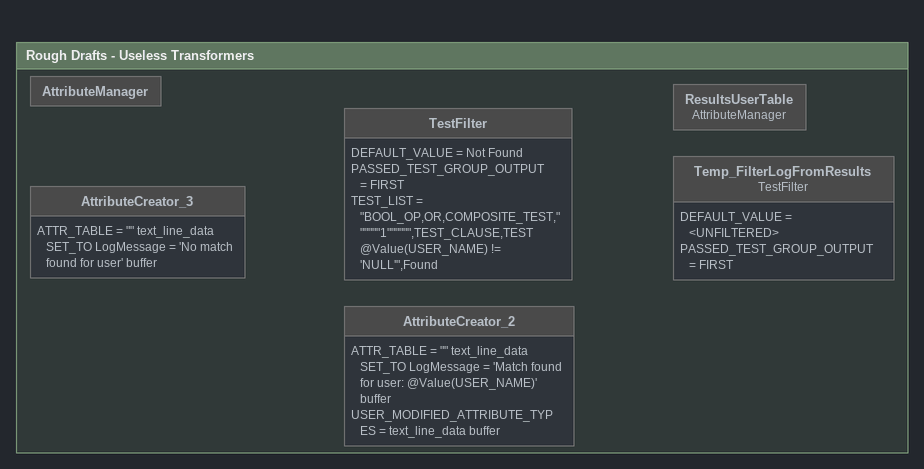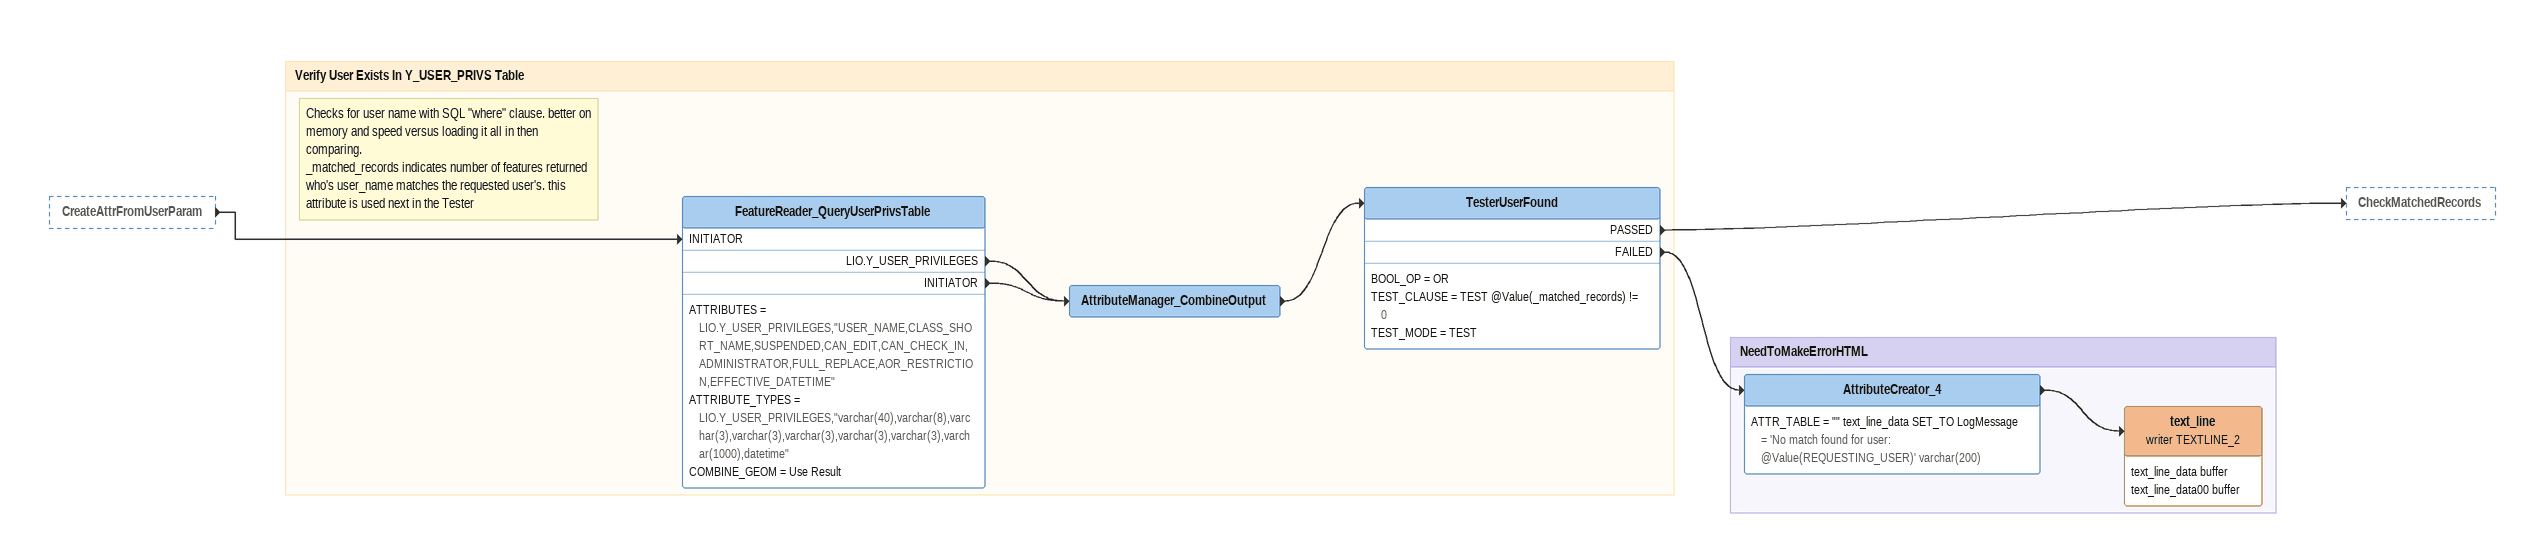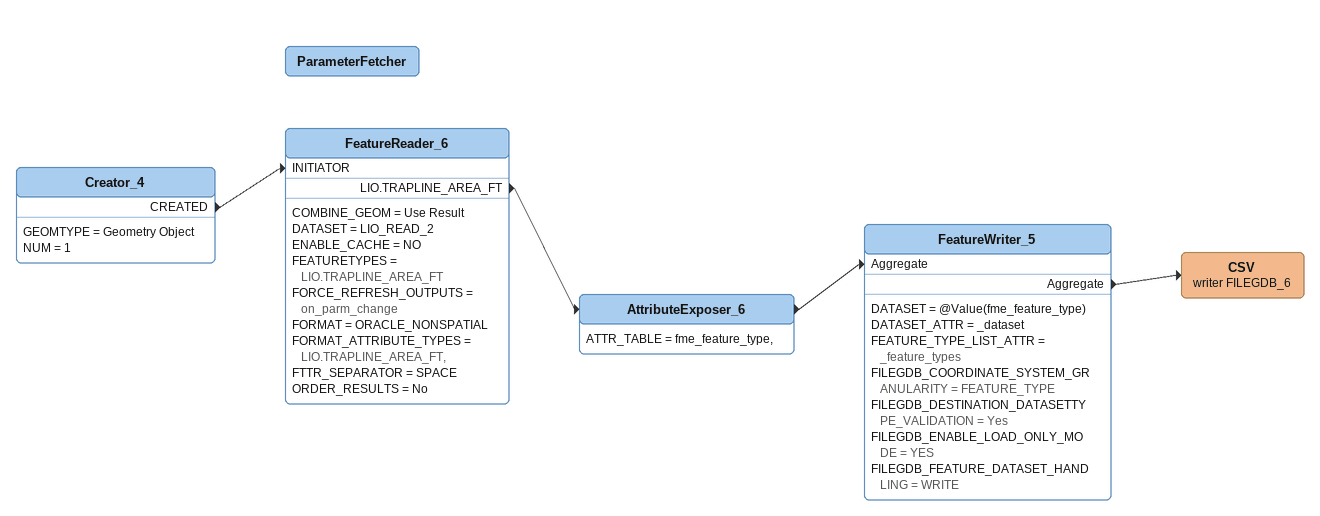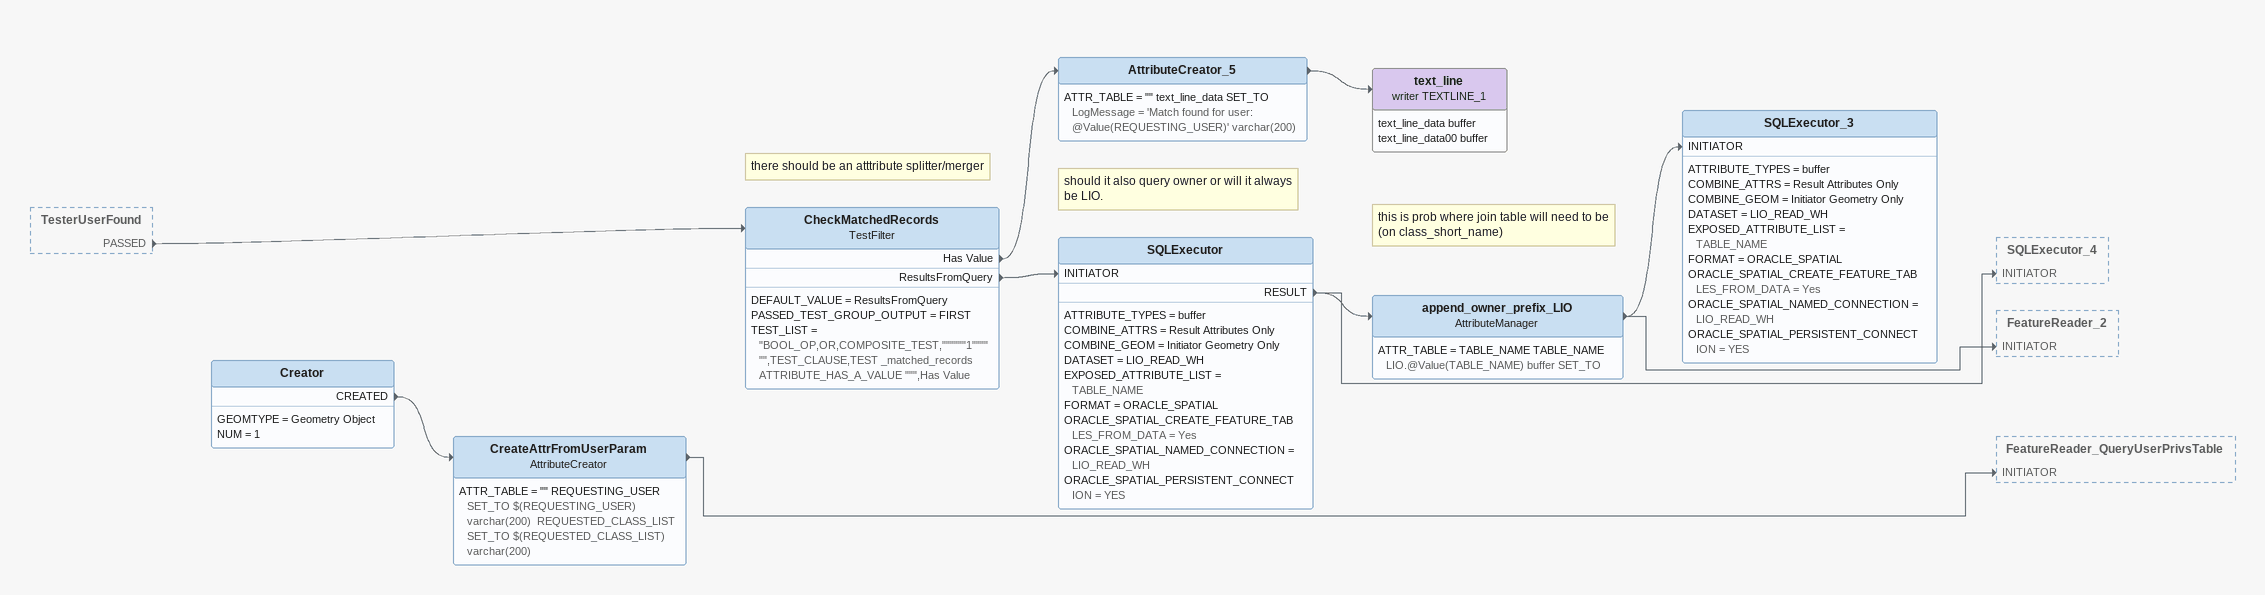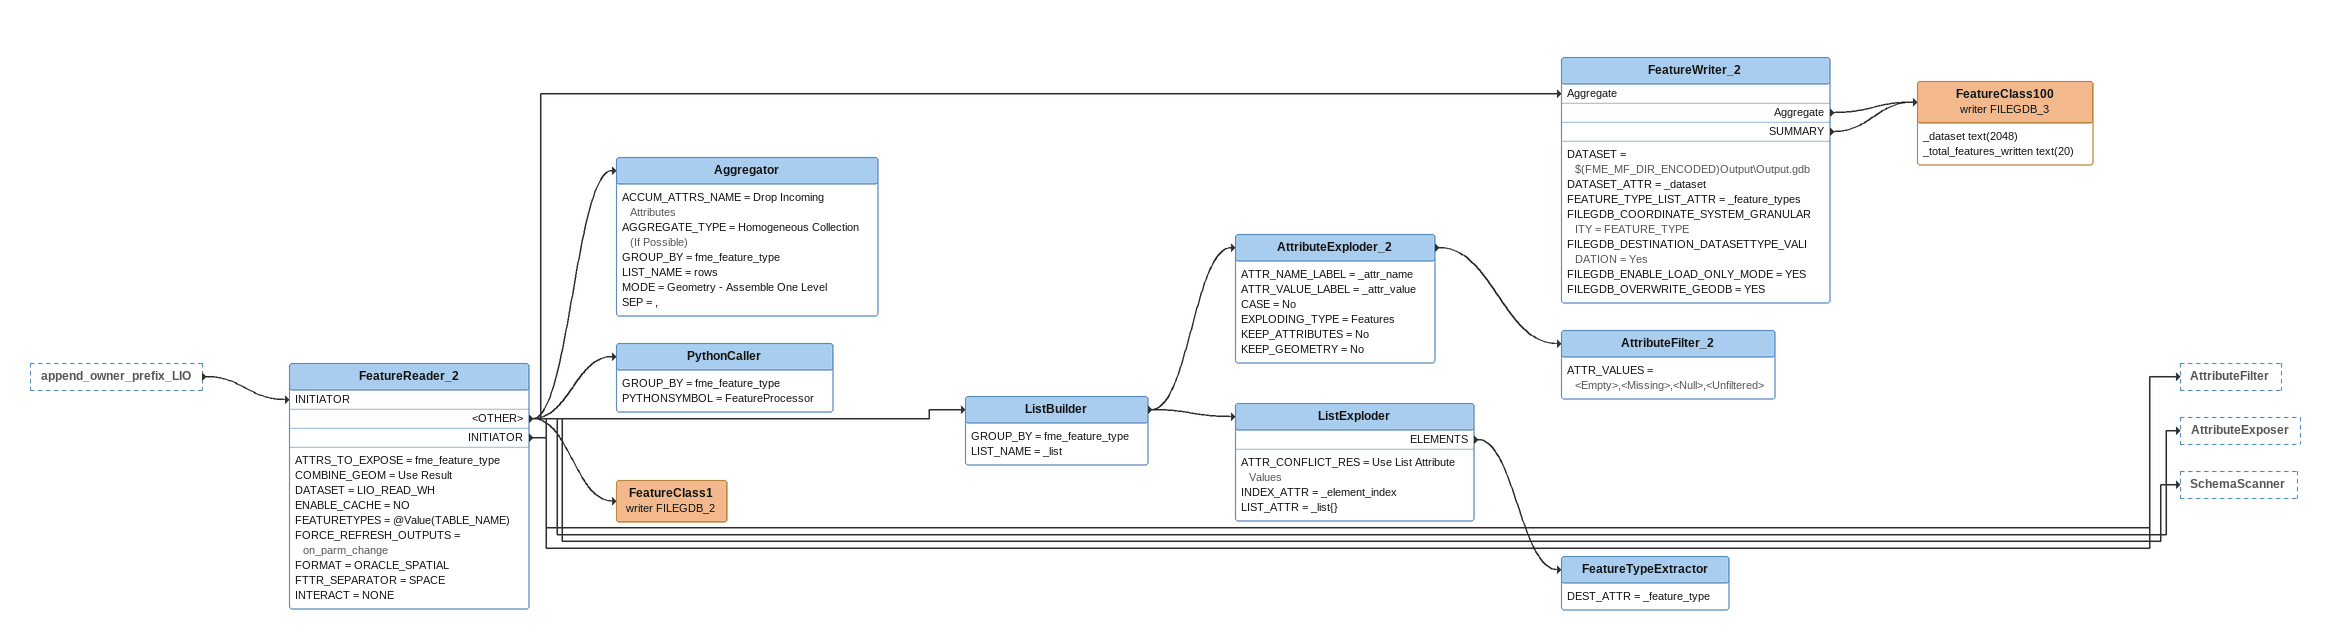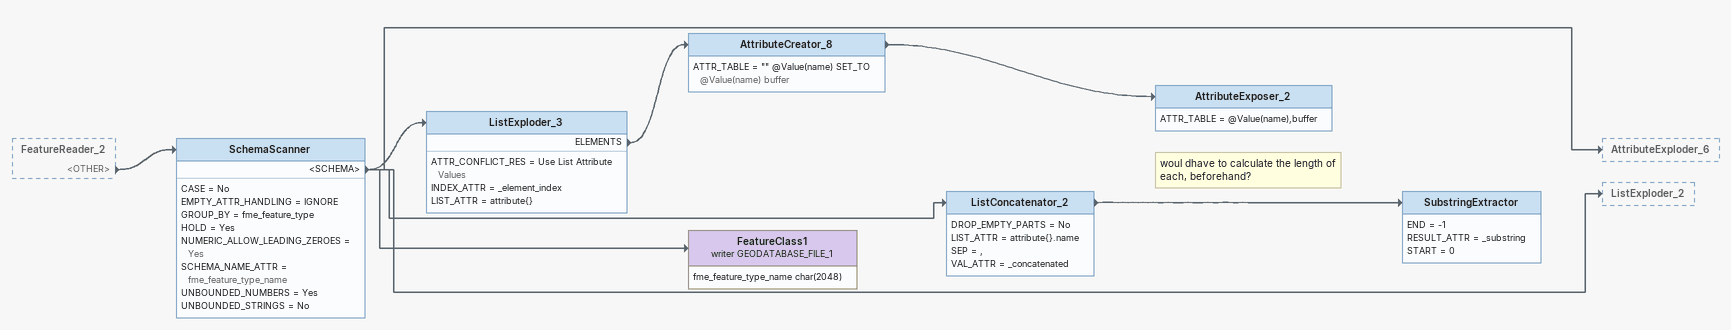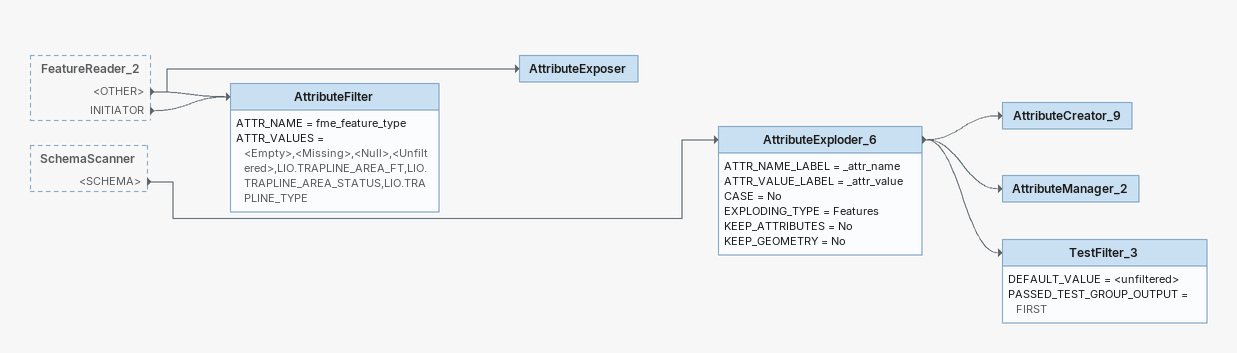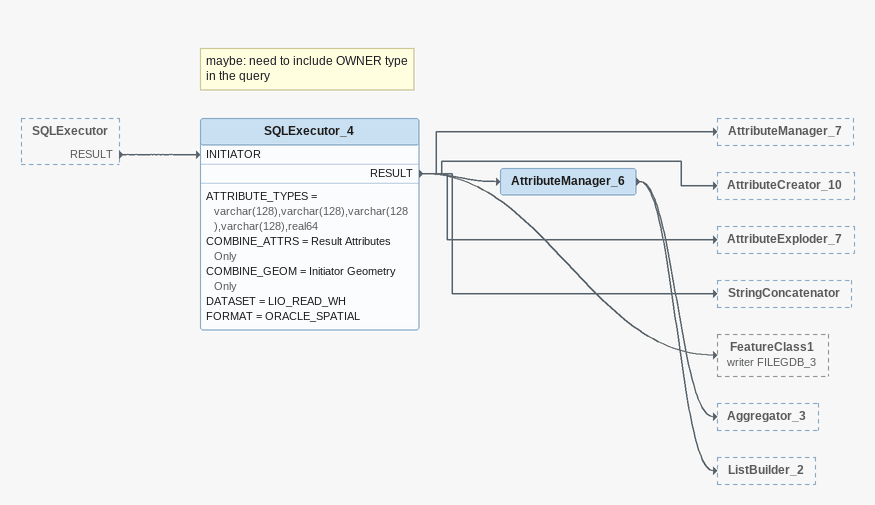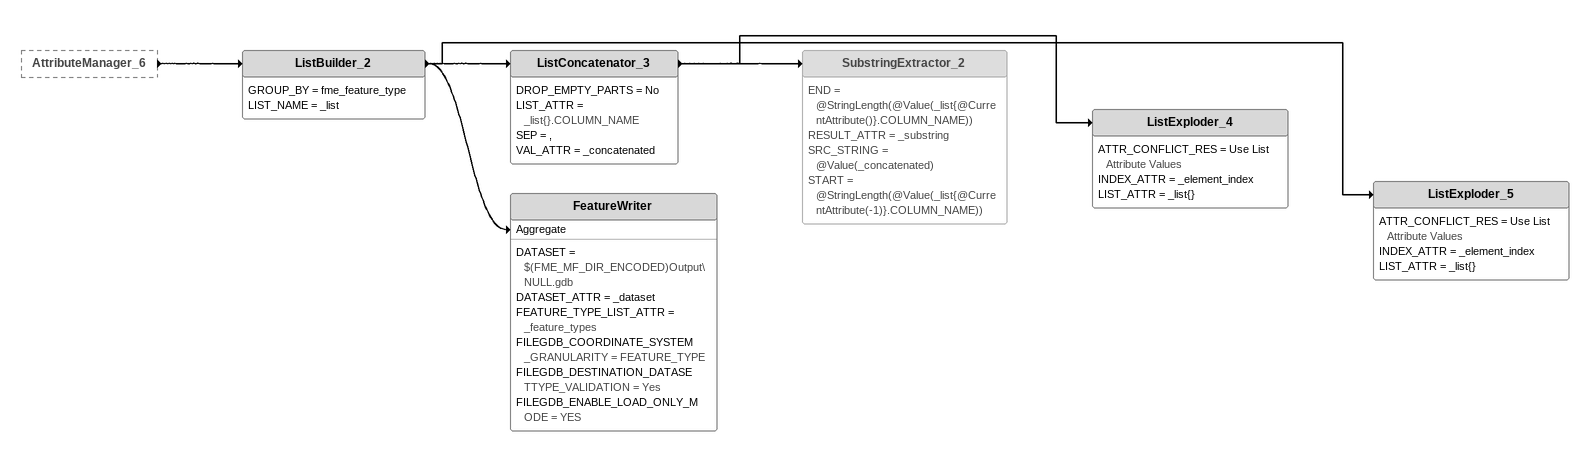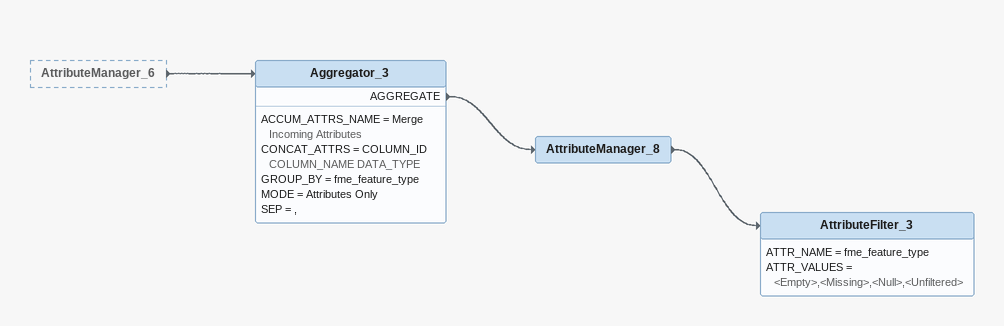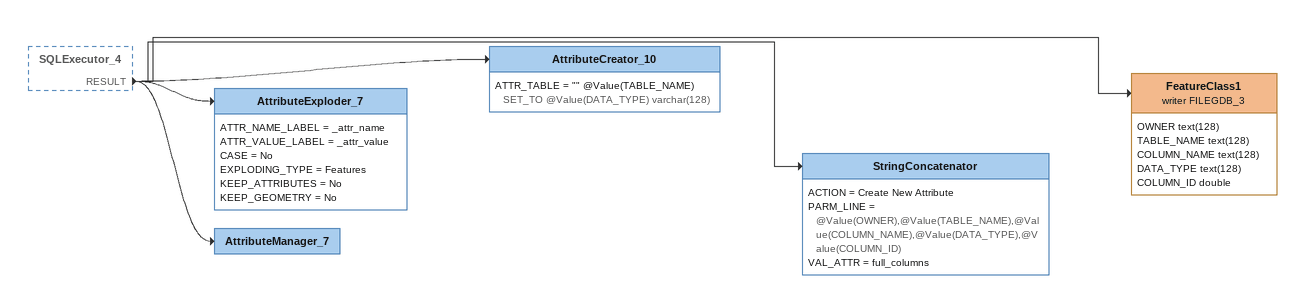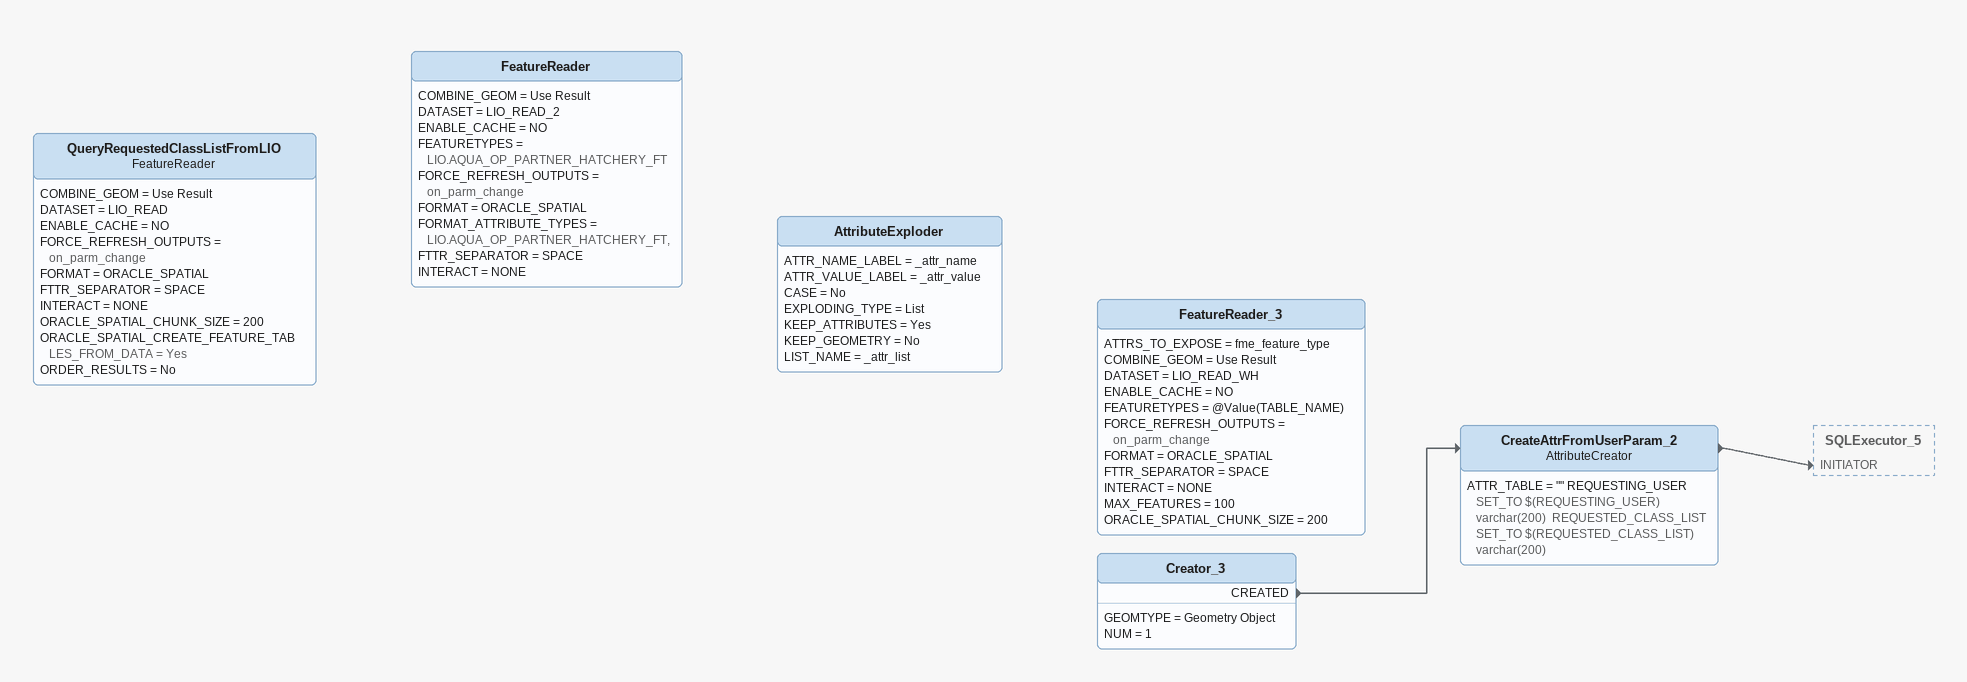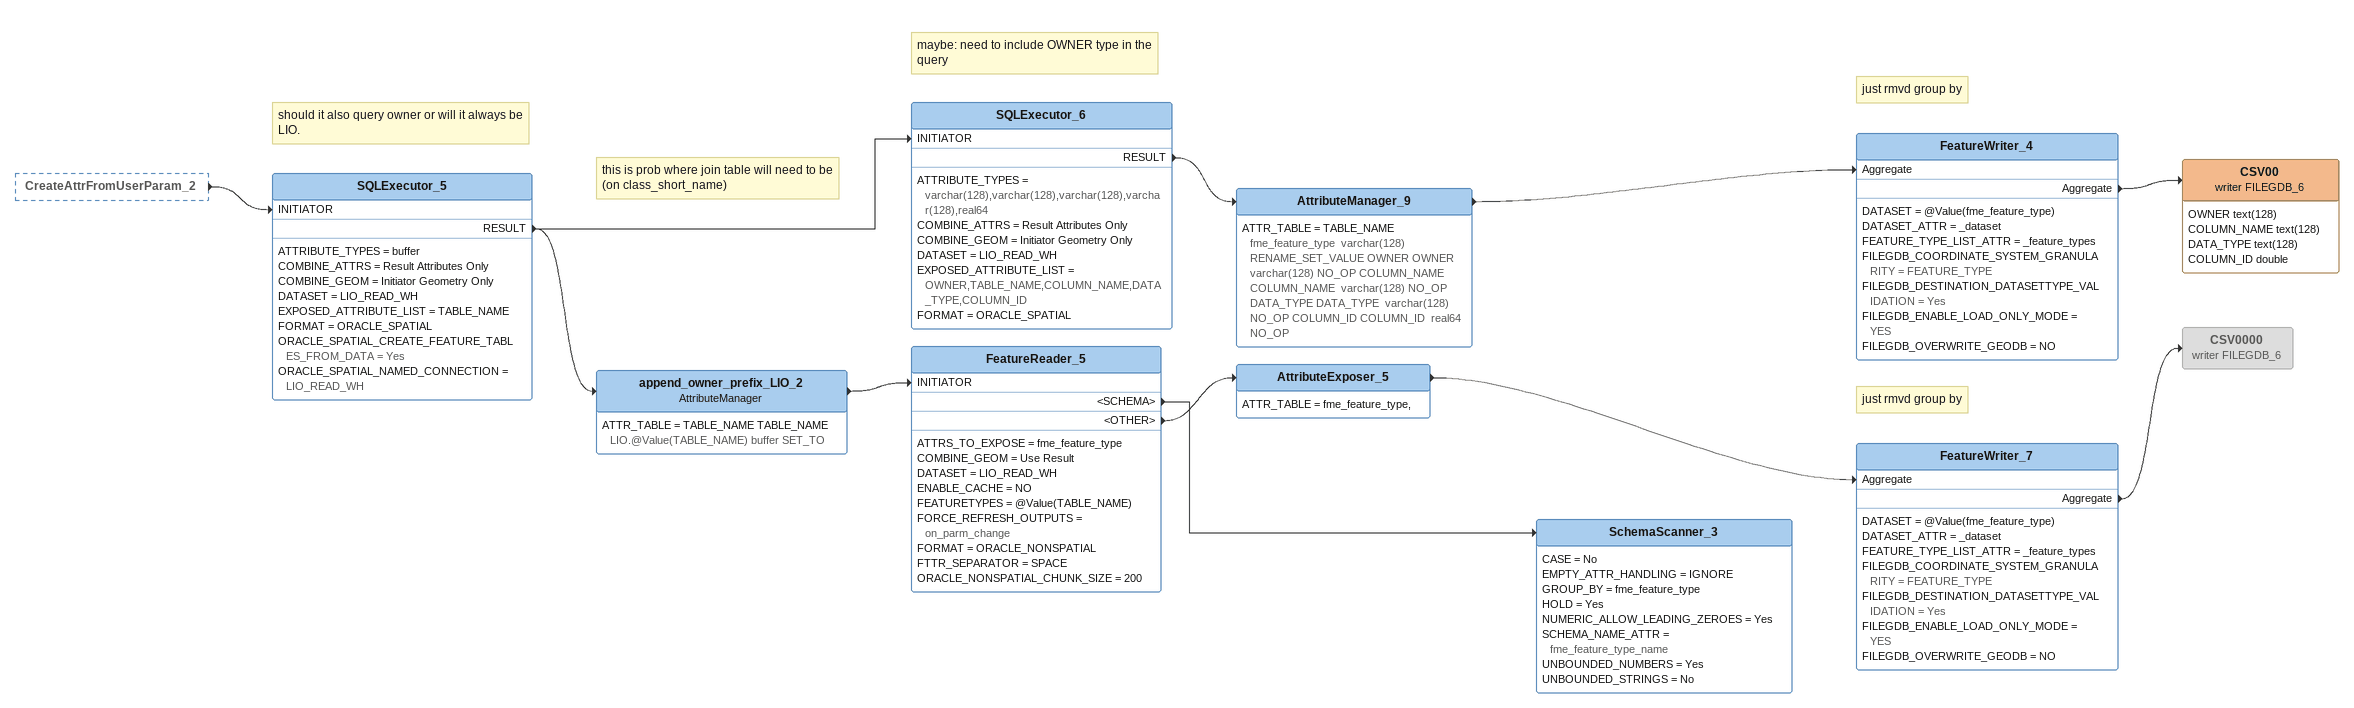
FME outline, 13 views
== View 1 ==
Bookmark: Rough Drafts - Useless Transformers
AttributeManager [off]
AttributeCreator_3 [off]
    ATTR_TABLE = "" text_line_data SET_TO LogMessage = 'No match found for user' buffer
AttributeCreator_2 [off]
    ATTR_TABLE = "" text_line_data SET_TO LogMessage = 'Match found for user: @Value(USER_NAME)' buffer
    USER_MODIFIED_ATTRIBUTE_TYPES = text_line_data buffer
TestFilter [off]
    DEFAULT_VALUE = Not Found
    PASSED_TEST_GROUP_OUTPUT = FIRST
    TEST_LIST = "BOOL_OP,OR,COMPOSITE_TEST,""""""1"""""",TEST_CLAUSE,TEST @Value(USER_NAME) != 'NULL'",Found
ResultsUserTable: AttributeManager [off]
Temp_FilterLogFromResults: TestFilter [off]
    DEFAULT_VALUE = <UNFILTERED>
    PASSED_TEST_GROUP_OUTPUT = FIRST

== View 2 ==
CreateAttrFromUserParam [outside]
    -> FeatureReader_QueryUserPrivsTable [INITIATOR]

Bookmark: Verify User Exists In Y_USER_PRIVS Table
Note: Checks for user name with SQL "where" clause. better on memory and speed versus loading it all in then comparing. / _matched_records indicates number of features returned who's user_name matches the requested user's. this attribute is used next in the Tester
FeatureReader_QueryUserPrivsTable
    ATTRIBUTES = LIO.Y_USER_PRIVILEGES,"USER_NAME,CLASS_SHORT_NAME,SUSPENDED,CAN_EDIT,CAN_CHECK_IN,ADMINISTRATOR,FULL_REPLACE,AOR_RESTRICTION,EFFECTIVE_DATETIME"
    ATTRIBUTE_TYPES = LIO.Y_USER_PRIVILEGES,"varchar(40),varchar(8),varchar(3),varchar(3),varchar(3),varchar(3),varchar(3),varchar(1000),datetime"
    COMBINE_GEOM = Use Result
    LIO.Y_USER_PRIVILEGES -> AttributeManager_CombineOutput
    INITIATOR -> AttributeManager_CombineOutput
AttributeManager_CombineOutput
    -> TesterUserFound
TesterUserFound
    BOOL_OP = OR
    TEST_CLAUSE = TEST @Value(_matched_records) != 0
    TEST_MODE = TEST
    PASSED -> CheckMatchedRecords
    FAILED -> AttributeCreator_4

Bookmark: NeedToMakeErrorHTML
AttributeCreator_4
    ATTR_TABLE = "" text_line_data SET_TO LogMessage = 'No match found for user: @Value(REQUESTING_USER)' varchar(200)
    -> text_line (writer TEXTLINE_2)
text_line (writer TEXTLINE_2)
    attributes: text_line_data buffer, text_line_data00 buffer

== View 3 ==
Creator_4
    GEOMTYPE = Geometry Object
    NUM = 1
    CREATED -> FeatureReader_6 [INITIATOR]
FeatureReader_6
    COMBINE_GEOM = Use Result
    DATASET = LIO_READ_2
    ENABLE_CACHE = NO
    FEATURETYPES = LIO.TRAPLINE_AREA_FT
    FORCE_REFRESH_OUTPUTS = on_parm_change
    FORMAT = ORACLE_NONSPATIAL
    FORMAT_ATTRIBUTE_TYPES = LIO.TRAPLINE_AREA_FT,
    FTTR_SEPARATOR = SPACE
    ORDER_RESULTS = No
    LIO.TRAPLINE_AREA_FT -> AttributeExposer_6
AttributeExposer_6
    ATTR_TABLE = fme_feature_type,
    -> FeatureWriter_5 [Aggregate]
FeatureWriter_5
    DATASET = @Value(fme_feature_type)
    DATASET_ATTR = _dataset
    FEATURE_TYPE_LIST_ATTR = _feature_types
    FILEGDB_COORDINATE_SYSTEM_GRANULARITY = FEATURE_TYPE
    FILEGDB_DESTINATION_DATASETTYPE_VALIDATION = Yes
    FILEGDB_ENABLE_LOAD_ONLY_MODE = YES
    FILEGDB_FEATURE_DATASET_HANDLING = WRITE
    Aggregate -> CSV (writer FILEGDB_6)
CSV (writer FILEGDB_6)
ParameterFetcher

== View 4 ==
TesterUserFound [outside]
    PASSED -> CheckMatchedRecords
Creator
    GEOMTYPE = Geometry Object
    NUM = 1
    CREATED -> CreateAttrFromUserParam
CreateAttrFromUserParam: AttributeCreator
    ATTR_TABLE = "" REQUESTING_USER SET_TO $(REQUESTING_USER) varchar(200)  REQUESTED_CLASS_LIST SET_TO $(REQUESTED_CLASS_LIST) varchar(200)
    -> FeatureReader_QueryUserPrivsTable [INITIATOR]
Note: there should be an atttribute splitter/merger
CheckMatchedRecords: TestFilter
    DEFAULT_VALUE = ResultsFromQuery
    PASSED_TEST_GROUP_OUTPUT = FIRST
    TEST_LIST = "BOOL_OP,OR,COMPOSITE_TEST,""""""1"""""",TEST_CLAUSE,TEST _matched_records ATTRIBUTE_HAS_A_VALUE """,Has Value
    Has Value -> AttributeCreator_5
    ResultsFromQuery -> SQLExecutor [INITIATOR]
AttributeCreator_5
    ATTR_TABLE = "" text_line_data SET_TO LogMessage = 'Match found for user: @Value(REQUESTING_USER)' varchar(200)
    -> text_line (writer TEXTLINE_1)
text_line (writer TEXTLINE_1)
    attributes: text_line_data buffer, text_line_data00 buffer
Note: should it also query owner or will it always be LIO.
Note: this is prob where join table will need to be (on class_short_name)
SQLExecutor
    ATTRIBUTE_TYPES = buffer
    COMBINE_ATTRS = Result Attributes Only
    COMBINE_GEOM = Initiator Geometry Only
    DATASET = LIO_READ_WH
    EXPOSED_ATTRIBUTE_LIST = TABLE_NAME
    FORMAT = ORACLE_SPATIAL
    ORACLE_SPATIAL_CREATE_FEATURE_TABLES_FROM_DATA = Yes
    ORACLE_SPATIAL_NAMED_CONNECTION = LIO_READ_WH
    ORACLE_SPATIAL_PERSISTENT_CONNECTION = YES
    RESULT -> append_owner_prefix_LIO
    RESULT -> SQLExecutor_4 [INITIATOR]
append_owner_prefix_LIO: AttributeManager
    ATTR_TABLE = TABLE_NAME TABLE_NAME LIO.@Value(TABLE_NAME) buffer SET_TO
    -> FeatureReader_2 [INITIATOR]
    -> SQLExecutor_3 [INITIATOR]
SQLExecutor_3
    ATTRIBUTE_TYPES = buffer
    COMBINE_ATTRS = Result Attributes Only
    COMBINE_GEOM = Initiator Geometry Only
    DATASET = LIO_READ_WH
    EXPOSED_ATTRIBUTE_LIST = TABLE_NAME
    FORMAT = ORACLE_SPATIAL
    ORACLE_SPATIAL_CREATE_FEATURE_TABLES_FROM_DATA = Yes
    ORACLE_SPATIAL_NAMED_CONNECTION = LIO_READ_WH
    ORACLE_SPATIAL_PERSISTENT_CONNECTION = YES

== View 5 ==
append_owner_prefix_LIO [outside]
    -> FeatureReader_2 [INITIATOR]
FeatureReader_2
    ATTRS_TO_EXPOSE = fme_feature_type
    COMBINE_GEOM = Use Result
    DATASET = LIO_READ_WH
    ENABLE_CACHE = NO
    FEATURETYPES = @Value(TABLE_NAME)
    FORCE_REFRESH_OUTPUTS = on_parm_change
    FORMAT = ORACLE_SPATIAL
    FTTR_SEPARATOR = SPACE
    INTERACT = NONE
    <OTHER> -> AttributeFilter
    <OTHER> -> ListBuilder
    <OTHER> -> Aggregator
    <OTHER> -> AttributeExposer
    <OTHER> -> PythonCaller
    <OTHER> -> SchemaScanner
    <OTHER> -> FeatureClass1 (writer FILEGDB_2)
    <OTHER> -> FeatureWriter_2 [Aggregate]
    INITIATOR -> AttributeFilter
FeatureWriter_2
    DATASET = $(FME_MF_DIR_ENCODED)Output\Output.gdb
    DATASET_ATTR = _dataset
    FEATURE_TYPE_LIST_ATTR = _feature_types
    FILEGDB_COORDINATE_SYSTEM_GRANULARITY = FEATURE_TYPE
    FILEGDB_DESTINATION_DATASETTYPE_VALIDATION = Yes
    FILEGDB_ENABLE_LOAD_ONLY_MODE = YES
    FILEGDB_OVERWRITE_GEODB = YES
    Aggregate -> FeatureClass100 (writer FILEGDB_3)
    SUMMARY -> FeatureClass100 (writer FILEGDB_3)
FeatureClass100 (writer FILEGDB_3)
    attributes: _dataset text(2048), _total_features_written text(20)
Aggregator
    ACCUM_ATTRS_NAME = Drop Incoming Attributes
    AGGREGATE_TYPE = Homogeneous Collection (If Possible)
    GROUP_BY = fme_feature_type
    LIST_NAME = rows
    MODE = Geometry - Assemble One Level
    SEP = ,
PythonCaller
    GROUP_BY = fme_feature_type
    PYTHONSYMBOL = FeatureProcessor
ListBuilder
    GROUP_BY = fme_feature_type
    LIST_NAME = _list
    -> ListExploder
    -> AttributeExploder_2
AttributeExploder_2
    ATTR_NAME_LABEL = _attr_name
    ATTR_VALUE_LABEL = _attr_value
    CASE = No
    EXPLODING_TYPE = Features
    KEEP_ATTRIBUTES = No
    KEEP_GEOMETRY = No
    -> AttributeFilter_2
AttributeFilter_2
    ATTR_VALUES = <Empty>,<Missing>,<Null>,<Unfiltered>
ListExploder
    ATTR_CONFLICT_RES = Use List Attribute Values
    INDEX_ATTR = _element_index
    LIST_ATTR = _list{}
    ELEMENTS -> FeatureTypeExtractor
FeatureTypeExtractor
    DEST_ATTR = _feature_type
FeatureClass1 (writer FILEGDB_2)

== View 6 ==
FeatureReader_2 [outside]
    <OTHER> -> SchemaScanner
SchemaScanner
    CASE = No
    EMPTY_ATTR_HANDLING = IGNORE
    GROUP_BY = fme_feature_type
    HOLD = Yes
    NUMERIC_ALLOW_LEADING_ZEROES = Yes
    SCHEMA_NAME_ATTR = fme_feature_type_name
    UNBOUNDED_NUMBERS = Yes
    UNBOUNDED_STRINGS = No
    <SCHEMA> -> FeatureClass1 (writer GEODATABASE_FILE_1)
    <SCHEMA> -> ListExploder_3
    <SCHEMA> -> AttributeExploder_6
    <SCHEMA> -> ListConcatenator_2
    <SCHEMA> -> ListExploder_2
ListExploder_3
    ATTR_CONFLICT_RES = Use List Attribute Values
    INDEX_ATTR = _element_index
    LIST_ATTR = attribute{}
    ELEMENTS -> AttributeCreator_8
AttributeCreator_8
    ATTR_TABLE = "" @Value(name) SET_TO @Value(name) buffer
    -> AttributeExposer_2
AttributeExposer_2
    ATTR_TABLE = @Value(name),buffer
ListConcatenator_2
    DROP_EMPTY_PARTS = No
    LIST_ATTR = attribute{}.name
    SEP = ,
    VAL_ATTR = _concatenated
    -> SubstringExtractor
Note: woul dhave to calculate the length of each, beforehand?
SubstringExtractor
    END = -1
    RESULT_ATTR = _substring
    START = 0
FeatureClass1 (writer GEODATABASE_FILE_1)
    attributes: fme_feature_type_name char(2048)

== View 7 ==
FeatureReader_2 [outside]
    <OTHER> -> AttributeFilter
    <OTHER> -> AttributeExposer
    INITIATOR -> AttributeFilter
SchemaScanner [outside]
    <SCHEMA> -> AttributeExploder_6
AttributeExploder_6
    ATTR_NAME_LABEL = _attr_name
    ATTR_VALUE_LABEL = _attr_value
    CASE = No
    EXPLODING_TYPE = Features
    KEEP_ATTRIBUTES = No
    KEEP_GEOMETRY = No
    -> AttributeCreator_9
    -> AttributeManager_2
    -> TestFilter_3
AttributeCreator_9
AttributeManager_2
TestFilter_3
    DEFAULT_VALUE = <unfiltered>
    PASSED_TEST_GROUP_OUTPUT = FIRST
AttributeExposer
AttributeFilter
    ATTR_NAME = fme_feature_type
    ATTR_VALUES = <Empty>,<Missing>,<Null>,<Unfiltered>,LIO.TRAPLINE_AREA_FT,LIO.TRAPLINE_AREA_STATUS,LIO.TRAPLINE_TYPE

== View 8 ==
SQLExecutor [outside]
    RESULT -> SQLExecutor_4 [INITIATOR]
Note: maybe: need to include OWNER type in the query
SQLExecutor_4
    ATTRIBUTE_TYPES = varchar(128),varchar(128),varchar(128),varchar(128),real64
    COMBINE_ATTRS = Result Attributes Only
    COMBINE_GEOM = Initiator Geometry Only
    DATASET = LIO_READ_WH
    FORMAT = ORACLE_SPATIAL
    RESULT -> AttributeManager_7
    RESULT -> AttributeCreator_10
    RESULT -> AttributeExploder_7
    RESULT -> StringConcatenator
    RESULT -> AttributeManager_6
    RESULT -> FeatureClass1 (writer FILEGDB_3)
AttributeManager_6
    -> Aggregator_3
    -> ListBuilder_2

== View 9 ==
AttributeManager_6 [outside]
    -> ListBuilder_2
ListBuilder_2
    GROUP_BY = fme_feature_type
    LIST_NAME = _list
    -> ListConcatenator_3
    -> FeatureWriter [Aggregate]
    -> ListExploder_5
ListConcatenator_3
    DROP_EMPTY_PARTS = No
    LIST_ATTR = _list{}.COLUMN_NAME
    SEP = ,
    VAL_ATTR = _concatenated
    -> ListExploder_4
    -> SubstringExtractor_2
SubstringExtractor_2 [off]
    END = @StringLength(@Value(_list{@CurrentAttribute()}.COLUMN_NAME))
    RESULT_ATTR = _substring
    SRC_STRING = @Value(_concatenated)
    START = @StringLength(@Value(_list{@CurrentAttribute(-1)}.COLUMN_NAME))
ListExploder_4
    ATTR_CONFLICT_RES = Use List Attribute Values
    INDEX_ATTR = _element_index
    LIST_ATTR = _list{}
FeatureWriter
    DATASET = $(FME_MF_DIR_ENCODED)Output\NULL.gdb
    DATASET_ATTR = _dataset
    FEATURE_TYPE_LIST_ATTR = _feature_types
    FILEGDB_COORDINATE_SYSTEM_GRANULARITY = FEATURE_TYPE
    FILEGDB_DESTINATION_DATASETTYPE_VALIDATION = Yes
    FILEGDB_ENABLE_LOAD_ONLY_MODE = YES
ListExploder_5
    ATTR_CONFLICT_RES = Use List Attribute Values
    INDEX_ATTR = _element_index
    LIST_ATTR = _list{}

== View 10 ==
AttributeManager_6 [outside]
    -> Aggregator_3
Aggregator_3
    ACCUM_ATTRS_NAME = Merge Incoming Attributes
    CONCAT_ATTRS = COLUMN_ID COLUMN_NAME DATA_TYPE
    GROUP_BY = fme_feature_type
    MODE = Attributes Only
    SEP = ,
    AGGREGATE -> AttributeManager_8
AttributeManager_8
    -> AttributeFilter_3
AttributeFilter_3
    ATTR_NAME = fme_feature_type
    ATTR_VALUES = <Empty>,<Missing>,<Null>,<Unfiltered>

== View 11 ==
SQLExecutor_4 [outside]
    RESULT -> AttributeManager_7
    RESULT -> AttributeCreator_10
    RESULT -> AttributeExploder_7
    RESULT -> StringConcatenator
    RESULT -> FeatureClass1 (writer FILEGDB_3)
AttributeCreator_10
    ATTR_TABLE = "" @Value(TABLE_NAME) SET_TO @Value(DATA_TYPE) varchar(128)
FeatureClass1 (writer FILEGDB_3)
    attributes: OWNER text(128), TABLE_NAME text(128), COLUMN_NAME text(128), DATA_TYPE text(128), COLUMN_ID double
AttributeExploder_7
    ATTR_NAME_LABEL = _attr_name
    ATTR_VALUE_LABEL = _attr_value
    CASE = No
    EXPLODING_TYPE = Features
    KEEP_ATTRIBUTES = No
    KEEP_GEOMETRY = No
StringConcatenator
    ACTION = Create New Attribute
    PARM_LINE = @Value(OWNER),@Value(TABLE_NAME),@Value(COLUMN_NAME),@Value(DATA_TYPE),@Value(COLUMN_ID)
    VAL_ATTR = full_columns
AttributeManager_7

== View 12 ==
QueryRequestedClassListFromLIO: FeatureReader
    COMBINE_GEOM = Use Result
    DATASET = LIO_READ
    ENABLE_CACHE = NO
    FORCE_REFRESH_OUTPUTS = on_parm_change
    FORMAT = ORACLE_SPATIAL
    FTTR_SEPARATOR = SPACE
    INTERACT = NONE
    ORACLE_SPATIAL_CHUNK_SIZE = 200
    ORACLE_SPATIAL_CREATE_FEATURE_TABLES_FROM_DATA = Yes
    ORDER_RESULTS = No
FeatureReader
    COMBINE_GEOM = Use Result
    DATASET = LIO_READ_2
    ENABLE_CACHE = NO
    FEATURETYPES = LIO.AQUA_OP_PARTNER_HATCHERY_FT
    FORCE_REFRESH_OUTPUTS = on_parm_change
    FORMAT = ORACLE_SPATIAL
    FORMAT_ATTRIBUTE_TYPES = LIO.AQUA_OP_PARTNER_HATCHERY_FT,
    FTTR_SEPARATOR = SPACE
    INTERACT = NONE
AttributeExploder
    ATTR_NAME_LABEL = _attr_name
    ATTR_VALUE_LABEL = _attr_value
    CASE = No
    EXPLODING_TYPE = List
    KEEP_ATTRIBUTES = Yes
    KEEP_GEOMETRY = No
    LIST_NAME = _attr_list
FeatureReader_3
    ATTRS_TO_EXPOSE = fme_feature_type
    COMBINE_GEOM = Use Result
    DATASET = LIO_READ_WH
    ENABLE_CACHE = NO
    FEATURETYPES = @Value(TABLE_NAME)
    FORCE_REFRESH_OUTPUTS = on_parm_change
    FORMAT = ORACLE_SPATIAL
    FTTR_SEPARATOR = SPACE
    INTERACT = NONE
    MAX_FEATURES = 100
    ORACLE_SPATIAL_CHUNK_SIZE = 200
Creator_3
    GEOMTYPE = Geometry Object
    NUM = 1
    CREATED -> CreateAttrFromUserParam_2
CreateAttrFromUserParam_2: AttributeCreator
    ATTR_TABLE = "" REQUESTING_USER SET_TO $(REQUESTING_USER) varchar(200)  REQUESTED_CLASS_LIST SET_TO $(REQUESTED_CLASS_LIST) varchar(200)
    -> SQLExecutor_5 [INITIATOR]

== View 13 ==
CreateAttrFromUserParam_2 [outside]
    -> SQLExecutor_5 [INITIATOR]
Note: should it also query owner or will it always be LIO.
Note: this is prob where join table will need to be (on class_short_name)
SQLExecutor_5
    ATTRIBUTE_TYPES = buffer
    COMBINE_ATTRS = Result Attributes Only
    COMBINE_GEOM = Initiator Geometry Only
    DATASET = LIO_READ_WH
    EXPOSED_ATTRIBUTE_LIST = TABLE_NAME
    FORMAT = ORACLE_SPATIAL
    ORACLE_SPATIAL_CREATE_FEATURE_TABLES_FROM_DATA = Yes
    ORACLE_SPATIAL_NAMED_CONNECTION = LIO_READ_WH
    RESULT -> SQLExecutor_6 [INITIATOR]
    RESULT -> append_owner_prefix_LIO_2
Note: maybe: need to include OWNER type in the query
SQLExecutor_6
    ATTRIBUTE_TYPES = varchar(128),varchar(128),varchar(128),varchar(128),real64
    COMBINE_ATTRS = Result Attributes Only
    COMBINE_GEOM = Initiator Geometry Only
    DATASET = LIO_READ_WH
    EXPOSED_ATTRIBUTE_LIST = OWNER,TABLE_NAME,COLUMN_NAME,DATA_TYPE,COLUMN_ID
    FORMAT = ORACLE_SPATIAL
    RESULT -> AttributeManager_9
AttributeManager_9
    ATTR_TABLE = TABLE_NAME fme_feature_type  varchar(128) RENAME_SET_VALUE OWNER OWNER  varchar(128) NO_OP COLUMN_NAME COLUMN_NAME  varchar(128) NO_OP DATA_TYPE DATA_TYPE  varchar(128) NO_OP COLUMN_ID COLUMN_ID  real64 NO_OP
    -> FeatureWriter_4 [Aggregate]
Note: just rmvd group by
FeatureWriter_4
    DATASET = @Value(fme_feature_type)
    DATASET_ATTR = _dataset
    FEATURE_TYPE_LIST_ATTR = _feature_types
    FILEGDB_COORDINATE_SYSTEM_GRANULARITY = FEATURE_TYPE
    FILEGDB_DESTINATION_DATASETTYPE_VALIDATION = Yes
    FILEGDB_ENABLE_LOAD_ONLY_MODE = YES
    FILEGDB_OVERWRITE_GEODB = NO
    Aggregate -> CSV00 (writer FILEGDB_6)
CSV00 (writer FILEGDB_6)
    attributes: OWNER text(128), COLUMN_NAME text(128), DATA_TYPE text(128), COLUMN_ID double
append_owner_prefix_LIO_2: AttributeManager
    ATTR_TABLE = TABLE_NAME TABLE_NAME LIO.@Value(TABLE_NAME) buffer SET_TO
    -> FeatureReader_5 [INITIATOR]
FeatureReader_5
    ATTRS_TO_EXPOSE = fme_feature_type
    COMBINE_GEOM = Use Result
    DATASET = LIO_READ_WH
    ENABLE_CACHE = NO
    FEATURETYPES = @Value(TABLE_NAME)
    FORCE_REFRESH_OUTPUTS = on_parm_change
    FORMAT = ORACLE_NONSPATIAL
    FTTR_SEPARATOR = SPACE
    ORACLE_NONSPATIAL_CHUNK_SIZE = 200
    <SCHEMA> -> SchemaScanner_3
    <OTHER> -> AttributeExposer_5
AttributeExposer_5
    ATTR_TABLE = fme_feature_type,
    -> FeatureWriter_7 [Aggregate]
Note: just rmvd group by
FeatureWriter_7
    DATASET = @Value(fme_feature_type)
    DATASET_ATTR = _dataset
    FEATURE_TYPE_LIST_ATTR = _feature_types
    FILEGDB_COORDINATE_SYSTEM_GRANULARITY = FEATURE_TYPE
    FILEGDB_DESTINATION_DATASETTYPE_VALIDATION = Yes
    FILEGDB_ENABLE_LOAD_ONLY_MODE = YES
    FILEGDB_OVERWRITE_GEODB = NO
    Aggregate -> CSV0000 (writer FILEGDB_6)
CSV0000 (writer FILEGDB_6) [off]
SchemaScanner_3
    CASE = No
    EMPTY_ATTR_HANDLING = IGNORE
    GROUP_BY = fme_feature_type
    HOLD = Yes
    NUMERIC_ALLOW_LEADING_ZEROES = Yes
    SCHEMA_NAME_ATTR = fme_feature_type_name
    UNBOUNDED_NUMBERS = Yes
    UNBOUNDED_STRINGS = No
